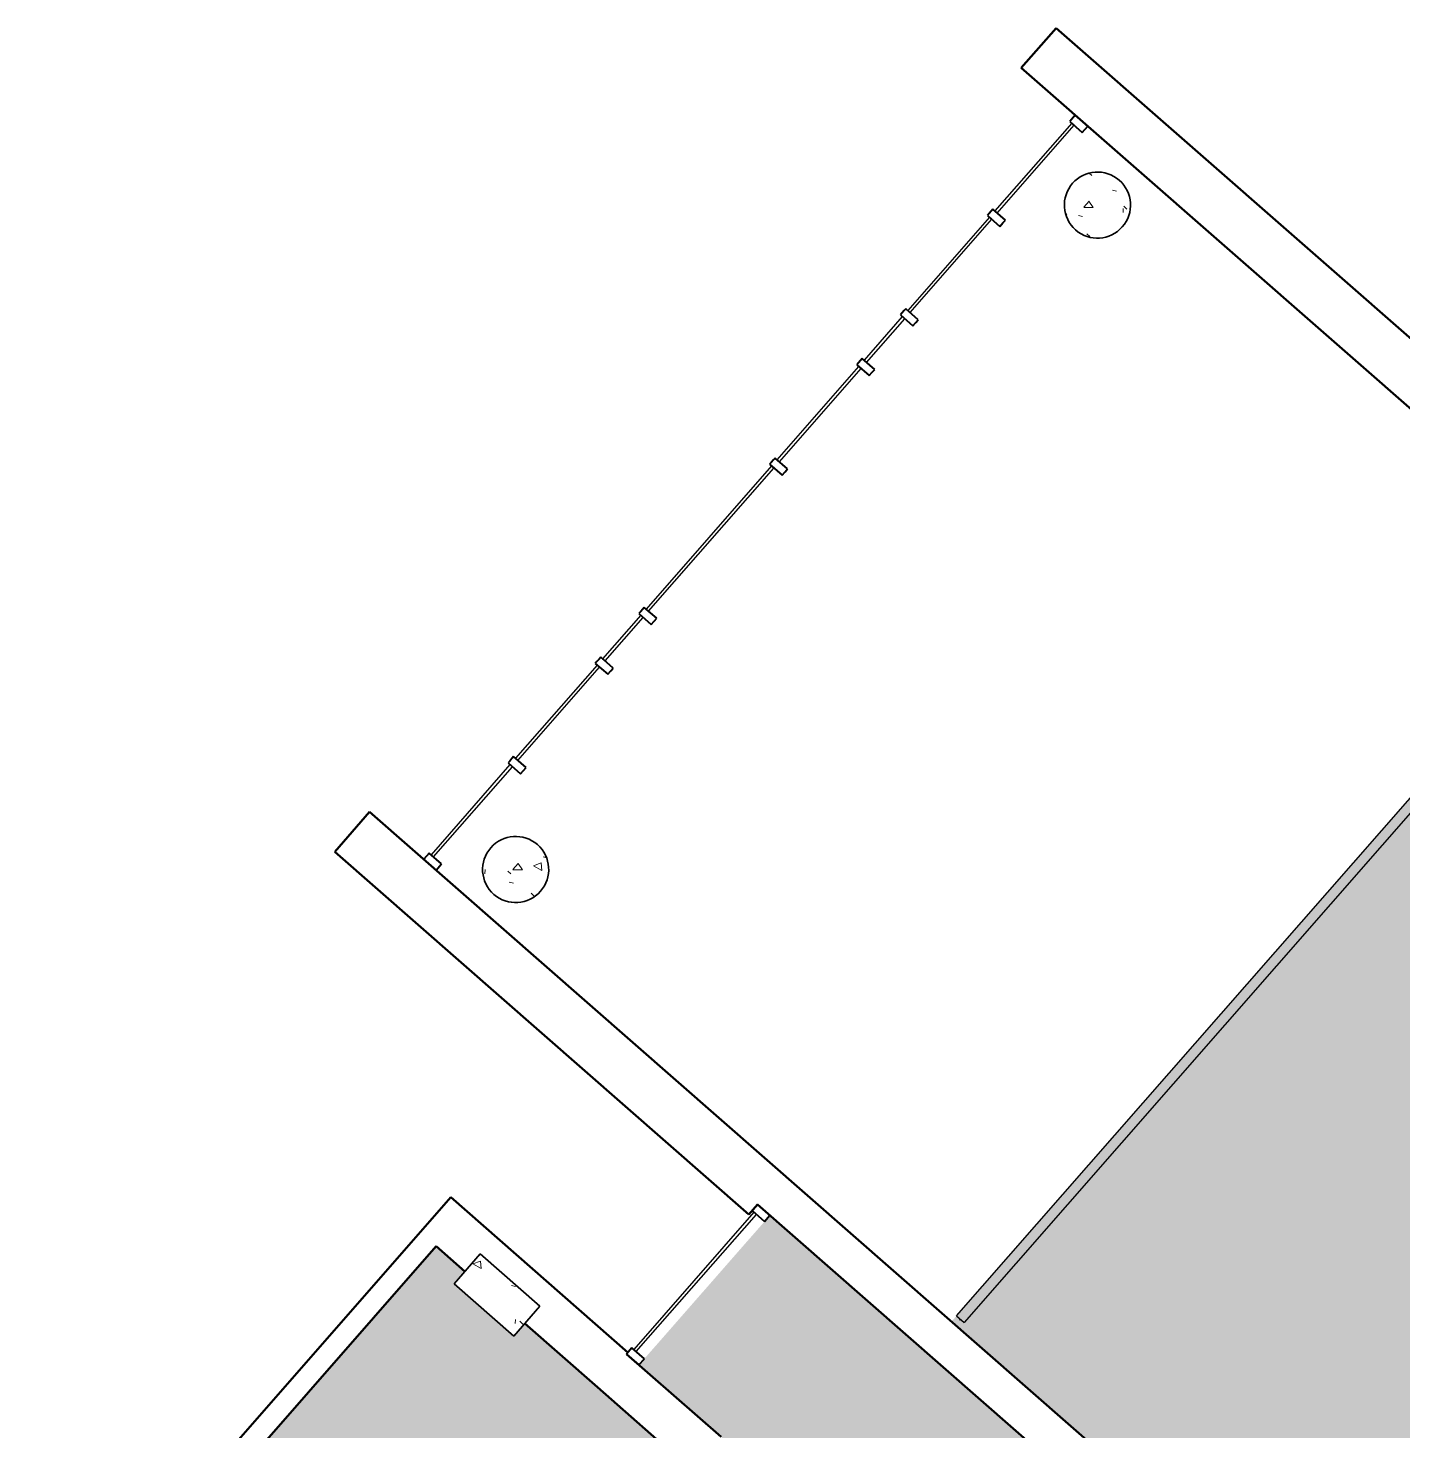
# Model space of a CAD drawing. Header units: inches. Extents: x 69234239 to 69236626, y 27656166 to 27658522.
# Drawn here: x 69234248.6 to 69234664.3, y 27657935.6 to 27658359.7 of the extents above; entities that cross this region are included whole.
import ezdxf

# ---------------------------------------------------------------- set-up
doc = ezdxf.new("R2010")
doc.units = ezdxf.units.IN
doc.header["$LTSCALE"] = 100
doc.header["$MEASUREMENT"] = 0
for name, color, linetype in [('A-COLS', 5, 'CONTINUOUS'), ('A-GLAZ', 1, 'CONTINUOUS'), ('A-WALL', 5, 'CONTINUOUS'), ('Rooms-Category-Color', 7, 'CONTINUOUS'), ('Rooms-College-Color', 7, 'CONTINUOUS'), ('Rooms-Department-Color', 7, 'CONTINUOUS'), ('Rooms-Division-Color', 7, 'CONTINUOUS')]:
    doc.layers.add(name, color=color, linetype=linetype)

msp = doc.modelspace()

# ---------------------------------------------------------------- hatches: boundary and pattern name
at = {"layer": 'A-COLS', "lineweight": 5}
h = msp.add_hatch(dxfattribs=at)
h.set_pattern_fill('FP_19', color=256, angle=228.7908, style=0, pattern_type=2)
h.set_pattern_definition([(178.7908, (69235784.634, 27657305.721), (-15.37654, 22.9776), [2.88, -31.68]), (123.7908, (69235784.634, 27657305.72), (-19.1757, -22.2481), [2.304, -25.344]), (229.2418, (69235783.352, 27657307.636), (-34.55222, 0.7301), [2.448, -26.924]), (174.9748, (69235778.648, 27657300.91), (-20.71984, 35.925), [4.32, -47.52]), (225.4268, (69235776.92, 27657303.903), (-51.6406, 4.5404), [3.671, -40.386]), (119.9748, (69235778.648, 27657300.91), (-51.6408, 4.5406), [3.456, -38.016]), (149.7908, (69235777.738, 27657305.106), (-2.30886, 27.55136), [2.88, -31.68]), (94.7908, (69235777.738, 27657305.106), (-27.55756, -10.16206), [2.304, -25.344]), (200.2418, (69235777.546, 27657307.402), (-29.8661, 17.3898), [2.448, -26.924]), (166.2908, (69235784.634, 27657305.721), (-10.255806, -7.64421), [1.267, -23.77, 1.267, -24.461, -25.44]), (166.2908, (69235784.634, 27657305.721), (-10.255806, -7.64421), [-50.765, 1.267, -24.173]), (136.2908, (69235784.634, 27657305.721), (-18.1331, -1.61451), [1.267, -13.402, 1.267, -23.194, -9.696]), (136.2908, (69235784.634, 27657305.721), (-18.1331, -1.61451), [-39.13, 1.267, -8.429]), (96.2908, (69235789.998, 27657299.047), (-12.16747, 16.520224), [1.267, -8.333, 1.267, -28.685, -39.744]), (96.2908, (69235789.998, 27657299.047), (-12.16747, 16.520224), [-39.552, 1.267, -38.477]), (86.2908, (69235792.404, 27657296.053), (-17.02624, 15.04698), [1.267, -11.213, 1.267, -18.624, -28.224]), (86.2908, (69235792.404, 27657296.053), (-17.02624, 15.04698), [-32.371, 1.267, -26.957])])
h.paths.add_polyline_path([(69234579.91, 27658312.2), (69234578.49, 27658313.74), (69234576.78, 27658314.94), (69234574.86, 27658315.76), (69234572.81, 27658316.17), (69234570.72, 27658316.14), (69234568.68, 27658315.68), (69234566.78, 27658314.8), (69234565.11, 27658313.55), (69234563.73, 27658311.98), (69234562.71, 27658310.15), (69234562.09, 27658308.16), (69234561.9, 27658306.07), (69234562.15, 27658304), (69234562.82, 27658302.02), (69234563.89, 27658300.22), (69234565.31, 27658298.69), (69234567.02, 27658297.48), (69234568.94, 27658296.66), (69234570.99, 27658296.25), (69234573.08, 27658296.28), (69234575.12, 27658296.75), (69234577.02, 27658297.62), (69234578.7, 27658298.87), (69234580.07, 27658300.45), (69234581.09, 27658302.27), (69234581.71, 27658304.27), (69234581.9, 27658306.35), (69234581.65, 27658308.43), (69234580.98, 27658310.41)], flags=0)
h = msp.add_hatch(dxfattribs=at)
h.set_pattern_fill('FP_18', color=256, angle=228.7908, style=0, pattern_type=2)
h.set_pattern_definition([(178.7908, (69235784.634, 27657305.721), (-15.37654, 22.9776), [2.88, -31.68]), (123.7908, (69235784.634, 27657305.72), (-19.1757, -22.2481), [2.304, -25.344]), (229.2418, (69235783.352, 27657307.636), (-34.55222, 0.7301), [2.448, -26.924]), (174.9748, (69235778.648, 27657300.91), (-20.71984, 35.925), [4.32, -47.52]), (225.4268, (69235776.92, 27657303.904), (-51.6406, 4.5404), [3.671, -40.386]), (119.9748, (69235778.648, 27657300.91), (-51.6408, 4.5406), [3.456, -38.016]), (149.7908, (69235777.738, 27657305.106), (-2.30886, 27.55136), [2.88, -31.68]), (94.7908, (69235777.738, 27657305.106), (-27.55756, -10.16206), [2.304, -25.344]), (200.2418, (69235777.547, 27657307.402), (-29.8661, 17.3898), [2.448, -26.924]), (166.2908, (69235784.634, 27657305.721), (-10.255806, -7.64421), [1.267, -23.77, 1.267, -24.461, -25.44]), (166.2908, (69235784.634, 27657305.721), (-10.255806, -7.64421), [-50.765, 1.267, -24.173]), (136.2908, (69235784.634, 27657305.721), (-18.1331, -1.61451), [1.267, -13.402, 1.267, -23.194, -9.696]), (136.2908, (69235784.634, 27657305.721), (-18.1331, -1.61451), [-39.13, 1.267, -8.429]), (96.2908, (69235789.998, 27657299.047), (-12.16747, 16.520224), [1.267, -8.333, 1.267, -28.685, -39.744]), (96.2908, (69235789.998, 27657299.047), (-12.16747, 16.520224), [-39.552, 1.267, -38.477]), (86.2908, (69235792.404, 27657296.054), (-17.02624, 15.04698), [1.267, -11.213, 1.267, -18.624, -28.224]), (86.2908, (69235792.404, 27657296.054), (-17.02624, 15.04698), [-32.371, 1.267, -26.957])])
h.paths.add_polyline_path([(69234404.01, 27658111.34), (69234402.59, 27658112.87), (69234400.89, 27658114.08), (69234398.96, 27658114.9), (69234396.91, 27658115.31), (69234394.82, 27658115.28), (69234392.78, 27658114.82), (69234390.89, 27658113.94), (69234389.21, 27658112.69), (69234387.83, 27658111.12), (69234386.81, 27658109.29), (69234386.2, 27658107.3), (69234386.01, 27658105.21), (69234386.25, 27658103.14), (69234386.93, 27658101.16), (69234388, 27658099.36), (69234389.42, 27658097.83), (69234391.13, 27658096.62), (69234393.05, 27658095.8), (69234395.1, 27658095.39), (69234397.19, 27658095.42), (69234399.23, 27658095.88), (69234401.12, 27658096.76), (69234402.8, 27658098.01), (69234404.18, 27658099.59), (69234405.2, 27658101.41), (69234405.81, 27658103.41), (69234406, 27658105.49), (69234405.76, 27658107.57), (69234405.08, 27658109.54)], flags=0)
h = msp.add_hatch(dxfattribs=at)
h.set_pattern_fill('FP_21', color=256, angle=228.7914, style=0, pattern_type=2)
h.set_pattern_definition([(178.7904, (69235784.634, 27657305.722), (-15.37636, 22.97772), [2.88, -31.68]), (123.7904, (69235784.634, 27657305.722), (-19.1759, -22.24796), [2.304, -25.344]), (229.2424, (69235783.353, 27657307.636), (-34.55223, 0.72978), [2.448, -26.924]), (174.9754, (69235778.647, 27657300.91), (-20.7202, 35.9248), [4.32, -47.52]), (225.4264, (69235776.92, 27657303.904), (-51.6406, 4.5408), [3.671, -40.386]), (119.9754, (69235778.647, 27657300.91), (-51.6408, 4.5401), [3.456, -38.016]), (149.7904, (69235777.738, 27657305.106), (-2.30864, 27.55137), [2.88, -31.68]), (94.7904, (69235777.738, 27657305.106), (-27.55764, -10.16185), [2.304, -25.344]), (200.2424, (69235777.546, 27657307.401), (-29.86626, 17.38953), [2.448, -26.924]), (166.2904, (69235784.634, 27657305.722), (-10.255867, -7.64413), [1.267, -23.77, 1.267, -24.461, -25.44]), (166.2904, (69235784.634, 27657305.722), (-10.255867, -7.64413), [-50.765, 1.267, -24.173]), (136.2904, (69235784.634, 27657305.722), (-18.13311, -1.61437), [1.267, -13.402, 1.267, -23.194, -9.696]), (136.2904, (69235784.634, 27657305.722), (-18.13311, -1.61437), [-39.13, 1.267, -8.429]), (96.2904, (69235789.998, 27657299.047), (-12.16734, 16.52032), [1.267, -8.333, 1.267, -28.685, -39.744]), (96.2904, (69235789.998, 27657299.047), (-12.16734, 16.52032), [-39.552, 1.267, -38.477]), (86.2904, (69235792.404, 27657296.054), (-17.02613, 15.04712), [1.267, -11.213, 1.267, -18.624, -28.224]), (86.2904, (69235792.404, 27657296.054), (-17.02613, 15.04712), [-32.371, 1.267, -26.957])])
h.paths.add_polyline_path([(69234403.36, 27657973.32), (69234385.3, 27657989.13), (69234377.4, 27657980.1), (69234395.45, 27657964.29), (69234395.49, 27657964.33)], flags=0)
at = {"layer": 'Rooms-Category-Color', "true_color": 0xadadad}
msp.add_hatch(color=253, dxfattribs=at).paths.add_polyline_path([(69234685.7, 27658243.8), (69234846.08, 27658103.34), (69234892.86, 27658062.38), (69234988.96, 27657978.23), (69234989.36, 27657978.68), (69234998.39, 27657970.78), (69234994.04, 27657965.81), (69234789.14, 27657731.84), (69234785.11, 27657727.23), (69234776.08, 27657735.13), (69234776.16, 27657735.23), (69234637.57, 27657856.59), (69234633.57, 27657860.09), (69234633.57, 27657860.09), (69234631.31, 27657862.08), (69234483.78, 27657991.27), (69234472.9, 27658000.8), (69234433.28, 27657955.56), (69234458.14, 27657933.8), (69234458.13, 27657933.78), (69234505.4, 27657892.39), (69234641.66, 27657773.07), (69234740.95, 27657686.12), (69234877.22, 27657566.79), (69234976.9, 27657479.5), (69235094.64, 27657376.4), (69235214.47, 27657271.45), (69235254.01, 27657316.6), (69235244.41, 27657325.01), (69235246.38, 27657327.27), (69235217.61, 27657352.47), (69235215.61, 27657350.19), (69235200.19, 27657363.7), (69235171.35, 27657388.98), (69235171.35, 27657388.98), (69235111.42, 27657441.46), (69235113.4, 27657443.73), (69235084.63, 27657468.93), (69235082.64, 27657466.66), (69235080.58, 27657468.47), (69235080.59, 27657468.47), (69235007.19, 27657532.75), (69234926.02, 27657603.83), (69234925.59, 27657604.21), (69234925.59, 27657604.21), (69234902.25, 27657624.64), (69234854.17, 27657666.75), (69234853.75, 27657667.12), (69234851.75, 27657668.83), (69234830.25, 27657687.67), (69234878.01, 27657742.2), (69234878.01, 27657742.2), (69234995.22, 27657876.06), (69235043.24, 27657930.88), (69235064.76, 27657912.03), (69235067.49, 27657909.64), (69235071.46, 27657906.16), (69235115.22, 27657867.84), (69235138.94, 27657847.07), (69235138.93, 27657847.07), (69235248.09, 27657751.48), (69235291.57, 27657713.4), (69235466.98, 27657559.79), (69235506.55, 27657604.96), (69235386.59, 27657710.01), (69235268.87, 27657813.1), (69235169.18, 27657900.4), (69235033.43, 27658019.28), (69234801.16, 27658222.68), (69234801.11, 27658222.73), (69234797.91, 27658225.52), (69234751.91, 27658265.8), (69234751.91, 27658265.8), (69234744.42, 27658272.37), (69234725.34, 27658289.07)])
at = {"layer": 'Rooms-Category-Color', "true_color": 0x728ef3}
for points in [[(69234784.07, 27657744.26), (69234981.06, 27657969.2), (69234888.91, 27658049.9), (69234724.78, 27658193.62), (69234527.8, 27657968.68), (69234641.4, 27657869.19)], [(69234380.68, 27657983.86), (69234372.03, 27657991.43), (69234248.6, 27657850.48), (69234370.96, 27657743.33), (69234378.45, 27657751.89), (69234376.46, 27657753.63), (69234390.13, 27657769.24), (69234392.27, 27657771.68), (69234394.26, 27657769.94), (69234498.41, 27657888.87), (69234453.35, 27657928.33), (69234449.33, 27657923.74), (69234420.72, 27657948.8), (69234420.72, 27657948.8), (69234398.74, 27657968.04), (69234395.45, 27657964.29), (69234377.4, 27657980.1)]]:
    msp.add_hatch(color=171, dxfattribs=at).paths.add_polyline_path(points)
at = {"layer": 'Rooms-College-Color', "true_color": 0xadadad}
for points in [[(69234685.7, 27658243.8), (69234846.08, 27658103.34), (69234892.86, 27658062.38), (69234988.96, 27657978.23), (69234989.36, 27657978.68), (69234998.39, 27657970.78), (69234994.04, 27657965.81), (69234789.14, 27657731.84), (69234785.11, 27657727.23), (69234776.08, 27657735.13), (69234776.16, 27657735.23), (69234637.57, 27657856.59), (69234633.57, 27657860.09), (69234633.57, 27657860.09), (69234631.31, 27657862.08), (69234483.78, 27657991.27), (69234472.9, 27658000.8), (69234433.28, 27657955.56), (69234458.14, 27657933.8), (69234458.13, 27657933.78), (69234505.4, 27657892.39), (69234641.66, 27657773.07), (69234740.95, 27657686.12), (69234877.22, 27657566.79), (69234976.9, 27657479.5), (69235094.64, 27657376.4), (69235214.47, 27657271.45), (69235254.01, 27657316.6), (69235244.41, 27657325.01), (69235246.38, 27657327.27), (69235217.61, 27657352.47), (69235215.61, 27657350.19), (69235200.19, 27657363.7), (69235171.35, 27657388.98), (69235171.35, 27657388.98), (69235111.42, 27657441.46), (69235113.4, 27657443.73), (69235084.63, 27657468.93), (69235082.64, 27657466.66), (69235080.58, 27657468.47), (69235080.59, 27657468.47), (69235007.19, 27657532.75), (69234926.02, 27657603.83), (69234925.59, 27657604.21), (69234925.59, 27657604.21), (69234902.25, 27657624.64), (69234854.17, 27657666.75), (69234853.75, 27657667.12), (69234851.75, 27657668.83), (69234830.25, 27657687.67), (69234878.01, 27657742.2), (69234878.01, 27657742.2), (69234995.22, 27657876.06), (69235043.24, 27657930.88), (69235064.76, 27657912.03), (69235067.49, 27657909.64), (69235071.46, 27657906.16), (69235115.22, 27657867.84), (69235138.94, 27657847.07), (69235138.93, 27657847.07), (69235248.09, 27657751.48), (69235291.57, 27657713.4), (69235466.98, 27657559.79), (69235506.55, 27657604.96), (69235386.59, 27657710.01), (69235268.87, 27657813.1), (69235169.18, 27657900.4), (69235033.43, 27658019.28), (69234801.16, 27658222.68), (69234801.11, 27658222.73), (69234797.91, 27658225.52), (69234751.91, 27658265.8), (69234751.91, 27658265.8), (69234744.42, 27658272.37), (69234725.34, 27658289.07)], [(69234784.07, 27657744.26), (69234981.06, 27657969.2), (69234888.91, 27658049.9), (69234724.78, 27658193.62), (69234527.8, 27657968.68), (69234641.4, 27657869.19)], [(69234380.68, 27657983.86), (69234372.03, 27657991.43), (69234248.6, 27657850.48), (69234370.96, 27657743.33), (69234378.45, 27657751.89), (69234376.46, 27657753.63), (69234390.13, 27657769.24), (69234392.27, 27657771.68), (69234394.26, 27657769.94), (69234498.41, 27657888.87), (69234453.35, 27657928.33), (69234449.33, 27657923.74), (69234420.72, 27657948.8), (69234420.72, 27657948.8), (69234398.74, 27657968.04), (69234395.45, 27657964.29), (69234377.4, 27657980.1)]]:
    msp.add_hatch(color=253, dxfattribs=at).paths.add_polyline_path(points)
at = {"layer": 'Rooms-Department-Color', "true_color": 0xacacac}
msp.add_hatch(color=253, dxfattribs=at).paths.add_polyline_path([(69234685.7, 27658243.8), (69234846.08, 27658103.34), (69234892.86, 27658062.38), (69234988.96, 27657978.23), (69234989.36, 27657978.68), (69234998.39, 27657970.78), (69234994.04, 27657965.81), (69234789.14, 27657731.84), (69234785.11, 27657727.23), (69234776.08, 27657735.13), (69234776.16, 27657735.23), (69234637.57, 27657856.59), (69234633.57, 27657860.09), (69234633.57, 27657860.09), (69234631.31, 27657862.08), (69234483.78, 27657991.27), (69234472.9, 27658000.8), (69234433.28, 27657955.56), (69234458.14, 27657933.8), (69234458.13, 27657933.78), (69234505.4, 27657892.39), (69234641.66, 27657773.07), (69234740.95, 27657686.12), (69234877.22, 27657566.79), (69234976.9, 27657479.5), (69235094.64, 27657376.4), (69235214.47, 27657271.45), (69235254.01, 27657316.6), (69235244.41, 27657325.01), (69235246.38, 27657327.27), (69235217.61, 27657352.47), (69235215.61, 27657350.19), (69235200.19, 27657363.7), (69235171.35, 27657388.98), (69235171.35, 27657388.98), (69235111.42, 27657441.46), (69235113.4, 27657443.73), (69235084.63, 27657468.93), (69235082.64, 27657466.66), (69235080.58, 27657468.47), (69235080.59, 27657468.47), (69235007.19, 27657532.75), (69234926.02, 27657603.83), (69234925.59, 27657604.21), (69234925.59, 27657604.21), (69234902.25, 27657624.64), (69234854.17, 27657666.75), (69234853.75, 27657667.12), (69234851.75, 27657668.83), (69234830.25, 27657687.67), (69234878.01, 27657742.2), (69234878.01, 27657742.2), (69234995.22, 27657876.06), (69235043.24, 27657930.88), (69235064.76, 27657912.03), (69235067.49, 27657909.64), (69235071.46, 27657906.16), (69235115.22, 27657867.84), (69235138.94, 27657847.07), (69235138.93, 27657847.07), (69235248.09, 27657751.48), (69235291.57, 27657713.4), (69235466.98, 27657559.79), (69235506.55, 27657604.96), (69235386.59, 27657710.01), (69235268.87, 27657813.1), (69235169.18, 27657900.4), (69235033.43, 27658019.28), (69234801.16, 27658222.68), (69234801.11, 27658222.73), (69234797.91, 27658225.52), (69234751.91, 27658265.8), (69234751.91, 27658265.8), (69234744.42, 27658272.37), (69234725.34, 27658289.07)])
at = {"layer": 'Rooms-Department-Color', "true_color": 0x604aed}
for points in [[(69234784.07, 27657744.26), (69234981.06, 27657969.2), (69234888.91, 27658049.9), (69234724.78, 27658193.62), (69234527.8, 27657968.68), (69234641.4, 27657869.19)], [(69234380.68, 27657983.86), (69234372.03, 27657991.43), (69234248.6, 27657850.48), (69234370.96, 27657743.33), (69234378.45, 27657751.89), (69234376.46, 27657753.63), (69234390.13, 27657769.24), (69234392.27, 27657771.68), (69234394.26, 27657769.94), (69234498.41, 27657888.87), (69234453.35, 27657928.33), (69234449.33, 27657923.74), (69234420.72, 27657948.8), (69234420.72, 27657948.8), (69234398.74, 27657968.04), (69234395.45, 27657964.29), (69234377.4, 27657980.1)]]:
    msp.add_hatch(color=173, dxfattribs=at).paths.add_polyline_path(points)
at = {"layer": 'Rooms-Division-Color', "true_color": 0xadadad}
msp.add_hatch(color=253, dxfattribs=at).paths.add_polyline_path([(69234685.7, 27658243.8), (69234846.08, 27658103.34), (69234892.86, 27658062.38), (69234988.96, 27657978.23), (69234989.36, 27657978.68), (69234998.39, 27657970.78), (69234994.04, 27657965.81), (69234789.14, 27657731.84), (69234785.11, 27657727.23), (69234776.08, 27657735.13), (69234776.16, 27657735.23), (69234637.57, 27657856.59), (69234633.57, 27657860.09), (69234633.57, 27657860.09), (69234631.31, 27657862.08), (69234483.78, 27657991.27), (69234472.9, 27658000.8), (69234433.28, 27657955.56), (69234458.14, 27657933.8), (69234458.13, 27657933.78), (69234505.4, 27657892.39), (69234641.66, 27657773.07), (69234740.95, 27657686.12), (69234877.22, 27657566.79), (69234976.9, 27657479.5), (69235094.64, 27657376.4), (69235214.47, 27657271.45), (69235254.01, 27657316.6), (69235244.41, 27657325.01), (69235246.38, 27657327.27), (69235217.61, 27657352.47), (69235215.61, 27657350.19), (69235200.19, 27657363.7), (69235171.35, 27657388.98), (69235171.35, 27657388.98), (69235111.42, 27657441.46), (69235113.4, 27657443.73), (69235084.63, 27657468.93), (69235082.64, 27657466.66), (69235080.58, 27657468.47), (69235080.59, 27657468.47), (69235007.19, 27657532.75), (69234926.02, 27657603.83), (69234925.59, 27657604.21), (69234925.59, 27657604.21), (69234902.25, 27657624.64), (69234854.17, 27657666.75), (69234853.75, 27657667.12), (69234851.75, 27657668.83), (69234830.25, 27657687.67), (69234878.01, 27657742.2), (69234878.01, 27657742.2), (69234995.22, 27657876.06), (69235043.24, 27657930.88), (69235064.76, 27657912.03), (69235067.49, 27657909.64), (69235071.46, 27657906.16), (69235115.22, 27657867.84), (69235138.94, 27657847.07), (69235138.93, 27657847.07), (69235248.09, 27657751.48), (69235291.57, 27657713.4), (69235466.98, 27657559.79), (69235506.55, 27657604.96), (69235386.59, 27657710.01), (69235268.87, 27657813.1), (69235169.18, 27657900.4), (69235033.43, 27658019.28), (69234801.16, 27658222.68), (69234801.11, 27658222.73), (69234797.91, 27658225.52), (69234751.91, 27658265.8), (69234751.91, 27658265.8), (69234744.42, 27658272.37), (69234725.34, 27658289.07)])
at = {"layer": 'Rooms-Division-Color', "true_color": 0x604aed}
for points in [[(69234784.07, 27657744.26), (69234981.06, 27657969.2), (69234888.91, 27658049.9), (69234724.78, 27658193.62), (69234527.8, 27657968.68), (69234641.4, 27657869.19)], [(69234380.68, 27657983.86), (69234372.03, 27657991.43), (69234248.6, 27657850.48), (69234370.96, 27657743.33), (69234378.45, 27657751.89), (69234376.46, 27657753.63), (69234390.13, 27657769.24), (69234392.27, 27657771.68), (69234394.26, 27657769.94), (69234498.41, 27657888.87), (69234453.35, 27657928.33), (69234449.33, 27657923.74), (69234420.72, 27657948.8), (69234420.72, 27657948.8), (69234398.74, 27657968.04), (69234395.45, 27657964.29), (69234377.4, 27657980.1)]]:
    msp.add_hatch(color=173, dxfattribs=at).paths.add_polyline_path(points)

# ---------------------------------------------------------------- linework, layer by layer
at = {"layer": 'A-COLS', "lineweight": 35}
for p, q in [((69234377.4, 27657980.1), (69234385.3, 27657989.13)), ((69234385.3, 27657989.13), (69234403.36, 27657973.32)), ((69234395.45, 27657964.29), (69234377.4, 27657980.1)), ((69234403.36, 27657973.32), (69234395.45, 27657964.29))]:
    msp.add_line(p, q, dxfattribs=at)
for centre, start, end in [((69234571.9, 27658306.21), 48.7908, 228.7908), ((69234571.9, 27658306.21), 228.7908, 48.7908), ((69234396.01, 27658105.35), 48.7908, 228.7908), ((69234396.01, 27658105.35), 228.7908, 48.7908)]:
    msp.add_arc(centre, 10, start, end, dxfattribs=at)
at = {"layer": 'A-GLAZ', "lineweight": 40, "extrusion": (0, 0, -1)}
for p, q in [((69234565.2, 27658333.37), (69234563.55, 27658331.49)), ((69234568.96, 27658330.08), (69234565.2, 27658333.37)), ((69234563.55, 27658331.49), (69234567.31, 27658328.2)), ((69234567.31, 27658328.2), (69234568.96, 27658330.08)), ((69234539.16, 27658303.64), (69234538.67, 27658303.08)), ((69234538.67, 27658303.08), (69234542.43, 27658299.78)), ((69234539.82, 27658304.39), (69234539.16, 27658303.64)), ((69234540.32, 27658304.96), (69234539.82, 27658304.39)), ((69234544.08, 27658301.66), (69234540.32, 27658304.96)), ((69234542.43, 27658299.78), (69234543.34, 27658300.82)), ((69234543.34, 27658300.82), (69234544.08, 27658301.66)), ((69234512.81, 27658273.55), (69234512.32, 27658272.99)), ((69234512.32, 27658272.99), (69234516.08, 27658269.69)), ((69234513.47, 27658274.3), (69234512.81, 27658273.55)), ((69234513.96, 27658274.87), (69234513.47, 27658274.3)), ((69234517.73, 27658271.57), (69234513.96, 27658274.87)), ((69234516.08, 27658269.69), (69234516.98, 27658270.73)), ((69234516.98, 27658270.73), (69234517.73, 27658271.57)), ((69234499.64, 27658258.5), (69234499.14, 27658257.94)), ((69234499.14, 27658257.94), (69234502.9, 27658254.65)), ((69234500.29, 27658259.26), (69234499.64, 27658258.5)), ((69234500.79, 27658259.82), (69234500.29, 27658259.26)), ((69234504.55, 27658256.53), (69234500.79, 27658259.82)), ((69234502.9, 27658254.65), (69234503.81, 27658255.68)), ((69234503.81, 27658255.68), (69234504.55, 27658256.53)), ((69234473.28, 27658228.41), (69234472.79, 27658227.85)), ((69234472.79, 27658227.85), (69234476.55, 27658224.55)), ((69234473.94, 27658229.16), (69234473.28, 27658228.41)), ((69234474.44, 27658229.73), (69234473.94, 27658229.16)), ((69234478.2, 27658226.43), (69234474.44, 27658229.73)), ((69234477.46, 27658225.59), (69234478.2, 27658226.43)), ((69234476.55, 27658224.55), (69234477.46, 27658225.59)), ((69234434.41, 27658184.03), (69234433.75, 27658183.27)), ((69234434.91, 27658184.59), (69234434.41, 27658184.03)), ((69234438.67, 27658181.3), (69234434.91, 27658184.59)), ((69234433.75, 27658183.27), (69234433.26, 27658182.71)), ((69234433.26, 27658182.71), (69234437.02, 27658179.41)), ((69234437.02, 27658179.41), (69234437.93, 27658180.45)), ((69234437.93, 27658180.45), (69234438.67, 27658181.3)), ((69234420.58, 27658168.23), (69234420.08, 27658167.66)), ((69234420.08, 27658167.66), (69234423.85, 27658164.37)), ((69234421.24, 27658168.98), (69234420.58, 27658168.23)), ((69234421.73, 27658169.54), (69234421.24, 27658168.98)), ((69234425.49, 27658166.25), (69234421.73, 27658169.54)), ((69234423.85, 27658164.37), (69234424.75, 27658165.4)), ((69234424.75, 27658165.4), (69234425.49, 27658166.25)), ((69234394.23, 27658138.14), (69234393.74, 27658137.57)), ((69234393.74, 27658137.57), (69234397.5, 27658134.28)), ((69234394.89, 27658138.89), (69234394.23, 27658138.14)), ((69234395.38, 27658139.46), (69234394.89, 27658138.89)), ((69234399.14, 27658136.16), (69234395.38, 27658139.46)), ((69234397.5, 27658134.28), (69234398.4, 27658135.31)), ((69234398.4, 27658135.31), (69234399.14, 27658136.16)), ((69234469.14, 27658004.09), (69234467.49, 27658002.21)), ((69234467.49, 27658002.21), (69234471.25, 27657998.92)), ((69234472.9, 27658000.8), (69234469.14, 27658004.09)), ((69234471.25, 27657998.92), (69234472.9, 27658000.8))]:
    msp.add_line(p, q, dxfattribs=at)
at = {"layer": 'A-GLAZ'}
for p, q in [((69234564.11, 27658331), (69234540.88, 27658304.46)), ((69234541.63, 27658303.81), (69234564.87, 27658330.34)), ((69234564.87, 27658330.34), (69234564.11, 27658331)), ((69234539.23, 27658302.58), (69234514.53, 27658274.37)), ((69234539.99, 27658301.93), (69234539.23, 27658302.58)), ((69234540.88, 27658304.46), (69234541.63, 27658303.81)), ((69234515.28, 27658273.71), (69234539.99, 27658301.93)), ((69234514.53, 27658274.37), (69234515.28, 27658273.71)), ((69234512.88, 27658272.49), (69234501.35, 27658259.33)), ((69234502.1, 27658258.67), (69234513.63, 27658271.83)), ((69234513.63, 27658271.83), (69234512.88, 27658272.49)), ((69234499.71, 27658257.45), (69234475, 27658229.23)), ((69234475.75, 27658228.58), (69234500.46, 27658256.79)), ((69234500.46, 27658256.79), (69234499.71, 27658257.45)), ((69234501.35, 27658259.33), (69234502.1, 27658258.67)), ((69234473.35, 27658227.35), (69234435.47, 27658184.1)), ((69234436.22, 27658183.44), (69234474.11, 27658226.69)), ((69234474.11, 27658226.69), (69234473.35, 27658227.35)), ((69234475, 27658229.23), (69234475.75, 27658228.58)), ((69234435.47, 27658184.1), (69234436.22, 27658183.44)), ((69234433.82, 27658182.21), (69234422.3, 27658169.05)), ((69234423.05, 27658168.39), (69234434.58, 27658181.56)), ((69234434.58, 27658181.56), (69234433.82, 27658182.21)), ((69234420.65, 27658167.17), (69234395.95, 27658138.96)), ((69234421.4, 27658166.51), (69234420.65, 27658167.17)), ((69234422.3, 27658169.05), (69234423.05, 27658168.39)), ((69234396.7, 27658138.3), (69234421.4, 27658166.51)), ((69234394.3, 27658137.08), (69234370.42, 27658109.81)), ((69234395.05, 27658136.42), (69234394.3, 27658137.08)), ((69234395.95, 27658138.96), (69234396.7, 27658138.3)), ((69234371.17, 27658109.15), (69234395.05, 27658136.42)), ((69234370.42, 27658109.81), (69234371.17, 27658109.15)), ((69234468.06, 27658001.72), (69234431.73, 27657960.24)), ((69234468.81, 27658001.06), (69234468.06, 27658001.72)), ((69234432.48, 27657959.58), (69234468.81, 27658001.06)), ((69234431.73, 27657960.24), (69234432.48, 27657959.58))]:
    msp.add_line(p, q, dxfattribs=at)
at = {"layer": 'A-GLAZ', "lineweight": 40}
for p, q in [((69234369.86, 27658110.31), (69234368.21, 27658108.43)), ((69234368.21, 27658108.43), (69234371.97, 27658105.13)), ((69234373.62, 27658107.01), (69234369.86, 27658110.31)), ((69234371.97, 27658105.13), (69234373.62, 27658107.01)), ((69234431.17, 27657960.73), (69234429.52, 27657958.85)), ((69234429.52, 27657958.85), (69234433.28, 27657955.56)), ((69234434.93, 27657957.44), (69234431.17, 27657960.73)), ((69234433.28, 27657955.56), (69234434.93, 27657957.44))]:
    msp.add_line(p, q, dxfattribs=at)
at = {"layer": 'A-WALL', "lineweight": 50}
for p, q in [((69234559.38, 27658359.74), (69234548.83, 27658347.7)), ((69234684.57, 27658250.1), (69234559.38, 27658359.74)), ((69234548.83, 27658347.7), (69234838.46, 27658094.07)), ((69234351.85, 27658122.76), (69234341.31, 27658110.72)), ((69234637.24, 27657872.83), (69234351.85, 27658122.76)), ((69234341.31, 27658110.72), (69234466.5, 27658001.08)), ((69234376.37, 27658006.25), (69234286.41, 27657903.52)), ((69234429.94, 27657959.33), (69234376.37, 27658006.25)), ((69234469.14, 27658004.09), (69234466.5, 27658001.08)), ((69234469.14, 27658004.09), (69234633.49, 27657860.17)), ((69234248.6, 27657850.48), (69234372.03, 27657991.43)), ((69234372.03, 27657991.43), (69234380.68, 27657983.86)), ((69234398.74, 27657968.04), (69234420.72, 27657948.8)), ((69234458.14, 27657933.8), (69234429.53, 27657958.86)), ((69234420.72, 27657948.8), (69234449.33, 27657923.74))]:
    msp.add_line(p, q, dxfattribs=at)
at = {"layer": 'A-WALL'}
for p, q in [((69234529.32, 27657970.42), (69234723.34, 27658191.97)), ((69234725.6, 27658190), (69234531.58, 27657968.44)), ((69234529.32, 27657970.42), (69234531.58, 27657968.44)), ((69234530.36, 27657969.51), (69234530.19, 27657969.32)), ((69234530.38, 27657969.16), (69234530.54, 27657969.35))]:
    msp.add_line(p, q, dxfattribs=at)
for start_param, end_param in [(0, 1.570796), (1.570796, 3.141593)]:
    msp.add_ellipse((69234530.29, 27657969.24), major_axis=(-0.0931, 0.0816), ratio=0.00001, start_param=start_param, end_param=end_param, dxfattribs=at)

doc.saveas('drawing.dxf')
